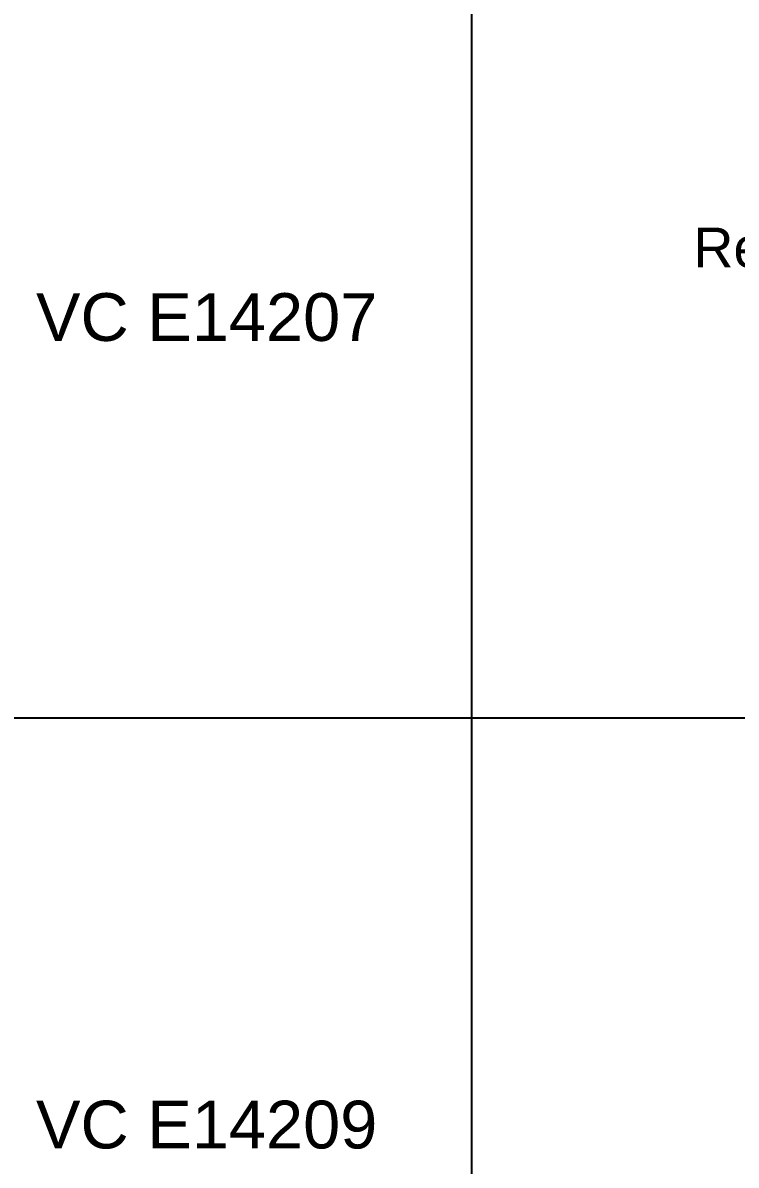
# Model space of a CAD drawing. Header units: millimetres. Extents: x 7018 to 13530, y 4187 to 5692.
# Drawn here: x 8921.5 to 8966.3, y 5096.4 to 5168.2 of the extents above; entities that cross this region are included whole.
import ezdxf
from ezdxf import colors
from ezdxf.entities.mleader import LeaderData, LeaderLine
from ezdxf.math import Vec2, Vec3

# ---------------------------------------------------------------- set-up
doc = ezdxf.new("R2010")
doc.units = ezdxf.units.MM
doc.layers.add('Text', color=4, linetype='Continuous')
doc.styles.get("Standard").update_dxf_attribs({"font": 'arial.ttf'})

msp = doc.modelspace()

# ---------------------------------------------------------------- linework, layer by layer
for p, q in [((8949.676, 5242.873), (8949.676, 4986.912)), ((8901.493, 5124.548), (9297.931, 5124.548))]:
    msp.add_line(p, q)

# ---------------------------------------------------------------- texts
at = {"char_height": 2.9997, "width": 34.34827, "attachment_point": 5}
for s, insert in [('VC E14207', (8933.044, 5149.709)), ('VC E14209', (8933.044, 5098.976))]:
    msp.add_mtext(s, dxfattribs=dict(at, insert=insert))

# ---------------------------------------------------------------- leaders
at = {"layer": 'Text'}
ml = msp.add_multileader_mtext('Standard', dxfattribs=at)
ml.set_content('Rear Hinge', color=256)
ml.set_leader_properties()
ml.build(insert=Vec2(0, 0))
ml.multileader.update_dxf_attribs({"dogleg_length": 0.36, "arrow_head_size": 2.5})
ctx = ml.context
ctx.base_point, ctx.char_height, ctx.arrow_head_size, ctx.landing_gap_size, ctx.plane_origin = Vec3(8963.924, 5153.729), 2.5, 2.5, 0.09, Vec3(8987.508, 5148.435)
ctx.text_align_type = 2
notes = []
notes.append((ctx, [(1, (1, 1, 0), (8983.875, 5153.729), (-1, 0), 2.524, [(0, [(8987.508, 5148.435)], 0, [])])]))
ctx.mtext.insert, ctx.mtext.rotation, ctx.mtext.alignment, ctx.mtext.flow_direction = Vec3(8981.26, 5155.347), 6.283185, 3, 5
for ctx, leaders in notes:
    for number, flags, end, landing, length, lines in leaders:
        leader = LeaderData()
        leader.index, (leader.has_last_leader_line, leader.has_dogleg_vector, leader.attachment_direction) = number, flags
        leader.last_leader_point, leader.dogleg_vector, leader.dogleg_length = Vec3(end), Vec3(landing), length
        for number, points, colour, breaks in lines:
            line = LeaderLine()
            line.index, line.vertices, line.color, line.breaks = number, Vec3.list(points), colors.encode_raw_color(colour), breaks
            leader.lines.append(line)
        ctx.leaders.append(leader)

doc.saveas('drawing.dxf')
